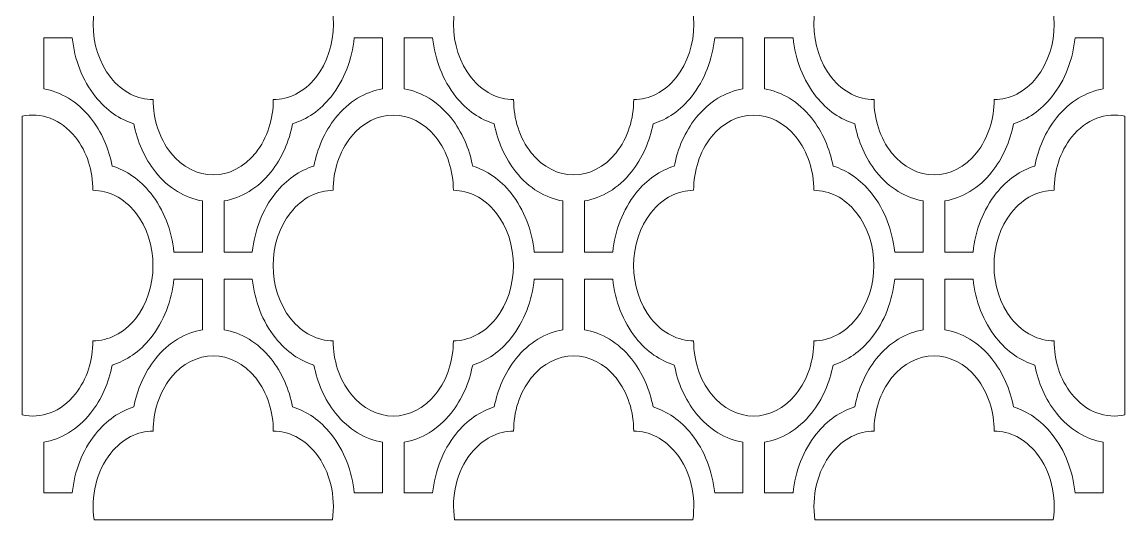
# Model space of a CAD drawing. Header units: centimetres. Extents: x -88 to 88, y -108 to 108.
# Drawn here: x 6.4 to 88.4, y -108.5 to -71.5 of the extents above; entities that cross this region are included whole.
import ezdxf

# ---------------------------------------------------------------- set-up
doc = ezdxf.new("R2010")
doc.units = ezdxf.units.CM
doc.header["$MEASUREMENT"] = 0
doc.layers.add('layer 1', color=7, linetype='Continuous')

msp = doc.modelspace()

# ---------------------------------------------------------------- linework, layer by layer
at = {"layer": 'layer 1', "color": 242, "lineweight": 9}
for points, knots in [([(16.16246, -66.06932), (16.16295, -64.63866), (16.59891, -63.20819), (17.47036, -62.11689), (17.47036, -62.11689), (19.21424, -59.93305), (22.04269, -59.93306), (23.78657, -62.11689), (23.78657, -62.11689), (24.658, -63.20819), (25.09398, -64.63864), (25.09448, -66.06932), (25.09448, -66.06932), (26.23691, -66.06992), (27.37919, -66.61589), (28.25063, -67.70718), (28.25063, -67.70718), (29.9945, -69.89103), (29.9945, -73.43306), (28.25063, -75.6169), (28.25063, -75.6169), (27.37925, -76.70812), (26.23706, -77.25407), (25.0947, -77.25476), (25.0947, -77.25476), (25.09422, -78.68549), (24.65821, -80.11604), (23.78673, -81.20739), (23.78673, -81.20739), (22.04276, -83.39134), (19.21417, -83.39132), (17.4702, -81.20738), (17.4702, -81.20738), (16.59873, -80.11604), (16.16272, -78.68552), (16.16224, -77.25478), (16.16224, -77.25478), (15.01988, -77.2541), (13.87768, -76.70812), (13.0063, -75.6169), (13.0063, -75.6169), (11.26242, -73.43306), (11.26242, -69.89103), (13.0063, -67.70718), (13.0063, -67.70718), (13.87774, -66.61589), (15.02001, -66.06992), (16.16246, -66.06932)], [0, 0, 0, 0, 0.07692308, 0.07692308, 0.07692308, 0.07692308, 0.15384615, 0.15384615, 0.15384615, 0.15384615, 0.23076923, 0.23076923, 0.23076923, 0.23076923, 0.30769231, 0.30769231, 0.30769231, 0.30769231, 0.38461538, 0.38461538, 0.38461538, 0.38461538, 0.46153846, 0.46153846, 0.46153846, 0.46153846, 0.53846154, 0.53846154, 0.53846154, 0.53846154, 0.61538462, 0.61538462, 0.61538462, 0.61538462, 0.69230769, 0.69230769, 0.69230769, 0.69230769, 0.76923077, 0.76923077, 0.76923077, 0.76923077, 0.84615385, 0.84615385, 0.84615385, 0.84615385, 1, 1, 1, 1]), ([(51.89187, -77.25504), (51.89138, -78.68569), (51.45541, -80.11616), (50.58397, -81.20746), (50.58397, -81.20746), (48.84009, -83.39131), (46.01164, -83.3913), (44.26776, -81.20746), (44.26776, -81.20746), (43.39633, -80.11616), (42.96034, -78.68572), (42.95985, -77.25504), (42.95985, -77.25504), (41.81742, -77.25443), (40.67513, -76.70846), (39.8037, -75.61718), (39.8037, -75.61718), (38.05982, -73.43333), (38.05982, -69.8913), (39.8037, -67.70746), (39.8037, -67.70746), (40.67508, -66.61624), (41.81727, -66.07028), (42.95963, -66.0696), (42.95963, -66.0696), (42.96011, -64.63886), (43.39612, -63.20832), (44.2676, -62.11696), (44.2676, -62.11696), (46.01157, -59.93301), (48.84016, -59.93304), (50.58412, -62.11697), (50.58412, -62.11697), (51.4556, -63.20832), (51.8916, -64.63884), (51.89209, -66.06958), (51.89209, -66.06958), (53.03445, -66.07026), (54.17665, -66.61624), (55.04803, -67.70746), (55.04803, -67.70746), (56.79191, -69.8913), (56.79191, -73.43333), (55.04803, -75.61718), (55.04803, -75.61718), (54.17659, -76.70846), (53.03432, -77.25443), (51.89187, -77.25504)], [0, 0, 0, 0, 0.07692308, 0.07692308, 0.07692308, 0.07692308, 0.15384615, 0.15384615, 0.15384615, 0.15384615, 0.23076923, 0.23076923, 0.23076923, 0.23076923, 0.30769231, 0.30769231, 0.30769231, 0.30769231, 0.38461538, 0.38461538, 0.38461538, 0.38461538, 0.46153846, 0.46153846, 0.46153846, 0.46153846, 0.53846154, 0.53846154, 0.53846154, 0.53846154, 0.61538462, 0.61538462, 0.61538462, 0.61538462, 0.69230769, 0.69230769, 0.69230769, 0.69230769, 0.76923077, 0.76923077, 0.76923077, 0.76923077, 0.84615385, 0.84615385, 0.84615385, 0.84615385, 1, 1, 1, 1]), ([(69.75725, -66.06932), (69.75774, -64.63866), (70.19371, -63.20819), (71.06515, -62.11689), (71.06515, -62.11689), (72.80904, -59.93305), (75.63748, -59.93306), (77.38136, -62.11689), (77.38136, -62.11689), (78.25279, -63.20819), (78.68878, -64.63864), (78.68927, -66.06932), (78.68927, -66.06932), (79.83171, -66.06992), (80.97399, -66.61589), (81.84542, -67.70718), (81.84542, -67.70718), (83.5893, -69.89103), (83.5893, -73.43306), (81.84542, -75.6169), (81.84542, -75.6169), (80.97404, -76.70812), (79.83186, -77.25407), (78.68949, -77.25476), (78.68949, -77.25476), (78.68901, -78.68549), (78.25301, -80.11604), (77.38152, -81.20739), (77.38152, -81.20739), (75.63756, -83.39134), (72.80897, -83.39132), (71.065, -81.20738), (71.065, -81.20738), (70.19352, -80.11604), (69.75752, -78.68552), (69.75704, -77.25478), (69.75704, -77.25478), (68.61467, -77.2541), (67.47248, -76.70812), (66.6011, -75.6169), (66.6011, -75.6169), (64.85721, -73.43306), (64.85721, -69.89103), (66.6011, -67.70718), (66.6011, -67.70718), (67.47253, -66.61589), (68.61481, -66.06992), (69.75725, -66.06932)], [0, 0, 0, 0, 0.07692308, 0.07692308, 0.07692308, 0.07692308, 0.15384615, 0.15384615, 0.15384615, 0.15384615, 0.23076923, 0.23076923, 0.23076923, 0.23076923, 0.30769231, 0.30769231, 0.30769231, 0.30769231, 0.38461538, 0.38461538, 0.38461538, 0.38461538, 0.46153846, 0.46153846, 0.46153846, 0.46153846, 0.53846154, 0.53846154, 0.53846154, 0.53846154, 0.61538462, 0.61538462, 0.61538462, 0.61538462, 0.69230769, 0.69230769, 0.69230769, 0.69230769, 0.76923077, 0.76923077, 0.76923077, 0.76923077, 0.84615385, 0.84615385, 0.84615385, 0.84615385, 1, 1, 1, 1]), ([(8.02118, -72.6689), (8.02118, -72.6689), (10.14344, -72.66886), (10.14344, -72.66886), (10.14344, -72.66886), (10.31294, -74.26795), (10.88819, -75.81244), (11.86917, -77.04091), (11.86917, -77.04091), (12.68656, -78.06451), (13.67915, -78.73537), (14.7262, -79.05346), (14.7262, -79.05346), (14.98019, -80.36462), (15.51586, -81.60762), (16.33324, -82.63121), (16.33324, -82.63121), (17.31423, -83.85969), (18.54759, -84.58008), (19.82455, -84.79234), (19.82455, -84.79234), (19.82455, -84.79234), (19.82455, -88.58664), (19.82455, -88.58664), (19.82455, -88.58664), (19.82455, -88.58664), (19.82454, -88.58664), (19.82454, -88.58664), (19.82454, -88.58664), (19.82454, -88.58664), (19.82453, -88.58664), (19.82453, -88.58664), (19.82453, -88.58664), (19.82453, -88.58664), (17.70232, -88.58669), (17.70232, -88.58669), (17.70232, -88.58669), (17.53286, -86.98751), (16.95759, -85.44292), (15.97655, -84.21438), (15.97655, -84.21438), (15.15918, -83.19079), (14.16659, -82.51997), (13.11957, -82.20189), (13.11957, -82.20189), (12.86557, -80.8907), (12.32987, -79.64768), (11.51249, -78.62408), (11.51249, -78.62408), (10.5315, -77.3956), (9.29812, -76.67523), (8.02118, -76.46297), (8.02118, -76.46297), (8.02118, -75.19829), (8.02118, -73.93358), (8.02118, -72.6689)], [0, 0, 0, 0, 0.06666667, 0.06666667, 0.06666667, 0.06666667, 0.13333333, 0.13333333, 0.13333333, 0.13333333, 0.2, 0.2, 0.2, 0.2, 0.26666667, 0.26666667, 0.26666667, 0.26666667, 0.33333333, 0.33333333, 0.33333333, 0.33333333, 0.4, 0.4, 0.4, 0.4, 0.46666667, 0.46666667, 0.46666667, 0.46666667, 0.53333333, 0.53333333, 0.53333333, 0.53333333, 0.6, 0.6, 0.6, 0.6, 0.66666667, 0.66666667, 0.66666667, 0.66666667, 0.73333333, 0.73333333, 0.73333333, 0.73333333, 0.8, 0.8, 0.8, 0.8, 0.86666667, 0.86666667, 0.86666667, 0.86666667, 1, 1, 1, 1]), ([(33.21074, -72.66892), (33.21074, -72.66892), (31.11353, -72.66892), (31.11353, -72.66892), (31.11353, -72.66892), (30.94402, -74.268), (30.36872, -75.81246), (29.38776, -77.04091), (29.38776, -77.04091), (28.57039, -78.06449), (27.5778, -78.73537), (26.53077, -79.05345), (26.53077, -79.05345), (26.27677, -80.36462), (25.74106, -81.60763), (24.9237, -82.63121), (24.9237, -82.63121), (23.94269, -83.85971), (22.70932, -84.5801), (21.43234, -84.79235), (21.43234, -84.79235), (21.43234, -84.79235), (21.43761, -88.58662), (21.43761, -88.58662), (21.43761, -88.58662), (21.43761, -88.58662), (21.43761, -88.58664), (21.43761, -88.58664), (21.43761, -88.58664), (21.43761, -88.58664), (23.5296, -88.58664), (23.5296, -88.58664), (23.5296, -88.58664), (23.69911, -86.98756), (24.2744, -85.4431), (25.25537, -84.21465), (25.25537, -84.21465), (26.07273, -83.19107), (27.06533, -82.52019), (28.11235, -82.20211), (28.11235, -82.20211), (28.36636, -80.89094), (28.90206, -79.64793), (29.71943, -78.62435), (29.71943, -78.62435), (30.70044, -77.39584), (31.93381, -76.67545), (33.21078, -76.46321), (33.21078, -76.46321), (33.21077, -75.25091), (33.21075, -74.03859), (33.21074, -72.8263), (33.21074, -72.8263), (33.21074, -72.8263), (33.21074, -72.82551), (33.21074, -72.82551), (33.21074, -72.82551), (33.21074, -72.82551), (33.21074, -72.66892), (33.21074, -72.66892)], [0, 0, 0, 0, 0.0625, 0.0625, 0.0625, 0.0625, 0.125, 0.125, 0.125, 0.125, 0.1875, 0.1875, 0.1875, 0.1875, 0.25, 0.25, 0.25, 0.25, 0.3125, 0.3125, 0.3125, 0.3125, 0.375, 0.375, 0.375, 0.375, 0.4375, 0.4375, 0.4375, 0.4375, 0.5, 0.5, 0.5, 0.5, 0.5625, 0.5625, 0.5625, 0.5625, 0.625, 0.625, 0.625, 0.625, 0.6875, 0.6875, 0.6875, 0.6875, 0.75, 0.75, 0.75, 0.75, 0.8125, 0.8125, 0.8125, 0.8125, 0.875, 0.875, 0.875, 0.875, 1, 1, 1, 1]), ([(34.81858, -72.6689), (34.81858, -72.6689), (36.9408, -72.66886), (36.9408, -72.66886), (36.9408, -72.66886), (37.11027, -74.26805), (37.68554, -75.81264), (38.66657, -77.04118), (38.66657, -77.04118), (39.48395, -78.06477), (40.47654, -78.73558), (41.52356, -79.05367), (41.52356, -79.05367), (41.77755, -80.36486), (42.31325, -81.60788), (43.13063, -82.63148), (43.13063, -82.63148), (44.11162, -83.85996), (45.345, -84.58033), (46.62194, -84.79258), (46.62194, -84.79258), (46.62194, -84.79258), (46.62195, -88.58664), (46.62195, -88.58664), (46.62195, -88.58664), (46.62195, -88.58664), (44.49969, -88.58669), (44.49969, -88.58669), (44.49969, -88.58669), (44.33018, -86.98761), (43.75493, -85.44312), (42.77395, -84.21465), (42.77395, -84.21465), (41.95657, -83.19105), (40.96397, -82.52019), (39.91693, -82.2021), (39.91693, -82.2021), (39.66293, -80.89094), (39.12726, -79.64794), (38.30989, -78.62435), (38.30989, -78.62435), (37.3289, -77.39587), (36.09554, -76.67548), (34.81857, -76.46322), (34.81857, -76.46322), (34.81857, -76.46322), (34.81858, -72.6689), (34.81858, -72.6689)], [0, 0, 0, 0, 0.07692308, 0.07692308, 0.07692308, 0.07692308, 0.15384615, 0.15384615, 0.15384615, 0.15384615, 0.23076923, 0.23076923, 0.23076923, 0.23076923, 0.30769231, 0.30769231, 0.30769231, 0.30769231, 0.38461538, 0.38461538, 0.38461538, 0.38461538, 0.46153846, 0.46153846, 0.46153846, 0.46153846, 0.53846154, 0.53846154, 0.53846154, 0.53846154, 0.61538462, 0.61538462, 0.61538462, 0.61538462, 0.69230769, 0.69230769, 0.69230769, 0.69230769, 0.76923077, 0.76923077, 0.76923077, 0.76923077, 0.84615385, 0.84615385, 0.84615385, 0.84615385, 1, 1, 1, 1]), ([(60.00813, -72.66891), (60.00813, -72.66891), (57.91091, -72.66891), (57.91091, -72.66891), (57.91091, -72.66891), (57.74143, -74.26809), (57.16617, -75.81268), (56.18516, -77.04119), (56.18516, -77.04119), (55.36777, -78.06478), (54.37518, -78.73561), (53.32815, -79.05368), (53.32815, -79.05368), (53.07416, -80.36486), (52.53846, -81.6079), (51.72109, -82.63148), (51.72109, -82.63148), (50.7401, -83.85997), (49.50675, -84.58037), (48.22979, -84.79262), (48.22979, -84.79262), (48.22979, -84.79262), (48.22978, -88.58664), (48.22978, -88.58664), (48.22978, -88.58664), (48.22978, -88.58664), (50.32701, -88.58665), (50.32701, -88.58665), (50.32701, -88.58665), (50.49649, -86.98747), (51.07175, -85.44288), (52.05276, -84.21437), (52.05276, -84.21437), (52.87015, -83.19078), (53.86274, -82.51995), (54.90977, -82.20188), (54.90977, -82.20188), (55.16376, -80.8907), (55.69946, -79.64766), (56.51683, -78.62408), (56.51683, -78.62408), (57.49782, -77.39559), (58.73117, -76.67518), (60.00813, -76.46294), (60.00813, -76.46294), (60.00813, -76.46294), (60.00813, -73.70178), (60.00813, -73.70178), (60.00813, -73.70178), (60.00813, -73.70178), (60.00813, -72.66891), (60.00813, -72.66891)], [0, 0, 0, 0, 0.07142857, 0.07142857, 0.07142857, 0.07142857, 0.14285714, 0.14285714, 0.14285714, 0.14285714, 0.21428571, 0.21428571, 0.21428571, 0.21428571, 0.28571429, 0.28571429, 0.28571429, 0.28571429, 0.35714286, 0.35714286, 0.35714286, 0.35714286, 0.42857143, 0.42857143, 0.42857143, 0.42857143, 0.5, 0.5, 0.5, 0.5, 0.57142857, 0.57142857, 0.57142857, 0.57142857, 0.64285714, 0.64285714, 0.64285714, 0.64285714, 0.71428571, 0.71428571, 0.71428571, 0.71428571, 0.78571429, 0.78571429, 0.78571429, 0.78571429, 0.85714286, 0.85714286, 0.85714286, 0.85714286, 1, 1, 1, 1]), ([(61.61598, -72.66891), (61.61598, -72.66891), (63.73823, -72.66886), (63.73823, -72.66886), (63.73823, -72.66886), (63.90774, -74.26795), (64.48299, -75.81244), (65.46397, -77.04091), (65.46397, -77.04091), (66.28135, -78.06451), (67.27395, -78.73537), (68.32099, -79.05346), (68.32099, -79.05346), (68.57499, -80.36462), (69.11066, -81.60762), (69.92803, -82.63121), (69.92803, -82.63121), (70.90902, -83.85969), (72.14238, -84.58008), (73.41935, -84.79234), (73.41935, -84.79234), (73.41935, -84.79234), (73.41935, -88.57471), (73.41935, -88.57471), (73.41935, -88.57471), (73.41935, -88.57471), (73.41935, -88.58664), (73.41935, -88.58664), (73.41935, -88.58664), (73.41935, -88.58664), (73.41935, -88.58664), (73.41935, -88.58664), (73.41935, -88.58664), (73.41935, -88.58664), (73.41933, -88.58664), (73.41933, -88.58664), (73.41933, -88.58664), (73.41933, -88.58664), (71.29712, -88.58669), (71.29712, -88.58669), (71.29712, -88.58669), (71.12765, -86.98751), (70.55238, -85.44292), (69.57135, -84.21438), (69.57135, -84.21438), (68.75397, -83.19079), (67.76138, -82.51997), (66.71436, -82.20189), (66.71436, -82.20189), (66.46037, -80.8907), (65.92467, -79.64768), (65.10729, -78.62408), (65.10729, -78.62408), (64.1263, -77.3956), (62.89292, -76.67523), (61.61598, -76.46297), (61.61598, -76.46297), (61.61598, -76.46297), (61.61598, -73.65855), (61.61598, -73.65855), (61.61598, -73.65855), (61.61598, -73.65855), (61.61598, -73.64951), (61.61598, -73.64951), (61.61598, -73.64951), (61.61598, -73.64951), (61.61598, -72.66891), (61.61598, -72.66891)], [0, 0, 0, 0, 0.05555556, 0.05555556, 0.05555556, 0.05555556, 0.11111111, 0.11111111, 0.11111111, 0.11111111, 0.16666667, 0.16666667, 0.16666667, 0.16666667, 0.22222222, 0.22222222, 0.22222222, 0.22222222, 0.27777778, 0.27777778, 0.27777778, 0.27777778, 0.33333333, 0.33333333, 0.33333333, 0.33333333, 0.38888889, 0.38888889, 0.38888889, 0.38888889, 0.44444444, 0.44444444, 0.44444444, 0.44444444, 0.5, 0.5, 0.5, 0.5, 0.55555556, 0.55555556, 0.55555556, 0.55555556, 0.61111111, 0.61111111, 0.61111111, 0.61111111, 0.66666667, 0.66666667, 0.66666667, 0.66666667, 0.72222222, 0.72222222, 0.72222222, 0.72222222, 0.77777778, 0.77777778, 0.77777778, 0.77777778, 0.83333333, 0.83333333, 0.83333333, 0.83333333, 0.88888889, 0.88888889, 0.88888889, 0.88888889, 1, 1, 1, 1]), ([(75.02718, -88.58663), (75.02718, -87.32186), (75.02714, -86.0571), (75.02714, -84.79235), (75.02714, -84.79235), (76.30411, -84.5801), (77.53748, -83.85971), (78.51849, -82.63121), (78.51849, -82.63121), (79.33586, -81.60763), (79.87156, -80.36462), (80.12557, -79.05345), (80.12557, -79.05345), (81.17259, -78.73537), (82.16519, -78.06449), (82.98255, -77.04091), (82.98255, -77.04091), (83.96352, -75.81246), (84.53881, -74.268), (84.70832, -72.66892), (84.70832, -72.66892), (84.70832, -72.66892), (86.80553, -72.66892), (86.80553, -72.66892), (86.80553, -72.66892), (86.80553, -72.66892), (86.80553, -72.66893), (86.80553, -72.66893), (86.80553, -72.66893), (86.80553, -72.66893), (86.80558, -76.46321), (86.80558, -76.46321), (86.80558, -76.46321), (85.5286, -76.67545), (84.29523, -77.39584), (83.31422, -78.62435), (83.31422, -78.62435), (82.49686, -79.64793), (81.96115, -80.89094), (81.70715, -82.20211), (81.70715, -82.20211), (80.66012, -82.52019), (79.66753, -83.19107), (78.85016, -84.21465), (78.85016, -84.21465), (77.8692, -85.4431), (77.2939, -86.98756), (77.12439, -88.58664), (77.12439, -88.58664), (77.12439, -88.58664), (75.02718, -88.58663), (75.02718, -88.58663)], [0, 0, 0, 0, 0.07142857, 0.07142857, 0.07142857, 0.07142857, 0.14285714, 0.14285714, 0.14285714, 0.14285714, 0.21428571, 0.21428571, 0.21428571, 0.21428571, 0.28571429, 0.28571429, 0.28571429, 0.28571429, 0.35714286, 0.35714286, 0.35714286, 0.35714286, 0.42857143, 0.42857143, 0.42857143, 0.42857143, 0.5, 0.5, 0.5, 0.5, 0.57142857, 0.57142857, 0.57142857, 0.57142857, 0.64285714, 0.64285714, 0.64285714, 0.64285714, 0.71428571, 0.71428571, 0.71428571, 0.71428571, 0.78571429, 0.78571429, 0.78571429, 0.78571429, 0.85714286, 0.85714286, 0.85714286, 0.85714286, 1, 1, 1, 1]), ([(38.48067, -95.18624), (38.48018, -96.6169), (38.04421, -98.04737), (37.17277, -99.13866), (37.17277, -99.13866), (35.42888, -101.32251), (32.60044, -101.3225), (30.85656, -99.13866), (30.85656, -99.13866), (29.98513, -98.04737), (29.54914, -96.61692), (29.54865, -95.18624), (29.54865, -95.18624), (28.40621, -95.18563), (27.26393, -94.63967), (26.3925, -93.54838), (26.3925, -93.54838), (24.64862, -91.36453), (24.64862, -87.8225), (26.3925, -85.63866), (26.3925, -85.63866), (27.26388, -84.54744), (28.40606, -84.00148), (29.54843, -84.0008), (29.54843, -84.0008), (29.54891, -82.57006), (29.98491, -81.13952), (30.8564, -80.04816), (30.8564, -80.04816), (32.60036, -77.86421), (35.42895, -77.86424), (37.17292, -80.04817), (37.17292, -80.04817), (38.0444, -81.13952), (38.4804, -82.57004), (38.48088, -84.00078), (38.48088, -84.00078), (39.62325, -84.00146), (40.76544, -84.54744), (41.63682, -85.63866), (41.63682, -85.63866), (43.38071, -87.8225), (43.38071, -91.36453), (41.63682, -93.54838), (41.63682, -93.54838), (40.76539, -94.63967), (39.62311, -95.18563), (38.48067, -95.18624)], [0, 0, 0, 0, 0.07692308, 0.07692308, 0.07692308, 0.07692308, 0.15384615, 0.15384615, 0.15384615, 0.15384615, 0.23076923, 0.23076923, 0.23076923, 0.23076923, 0.30769231, 0.30769231, 0.30769231, 0.30769231, 0.38461538, 0.38461538, 0.38461538, 0.38461538, 0.46153846, 0.46153846, 0.46153846, 0.46153846, 0.53846154, 0.53846154, 0.53846154, 0.53846154, 0.61538462, 0.61538462, 0.61538462, 0.61538462, 0.69230769, 0.69230769, 0.69230769, 0.69230769, 0.76923077, 0.76923077, 0.76923077, 0.76923077, 0.84615385, 0.84615385, 0.84615385, 0.84615385, 1, 1, 1, 1]), ([(56.34605, -84.00052), (56.34654, -82.56986), (56.78251, -81.13939), (57.65395, -80.0481), (57.65395, -80.0481), (59.39783, -77.86425), (62.22628, -77.86426), (63.97016, -80.0481), (63.97016, -80.0481), (64.84159, -81.13939), (65.27758, -82.56984), (65.27807, -84.00052), (65.27807, -84.00052), (66.4205, -84.00113), (67.56279, -84.54709), (68.43422, -85.63838), (68.43422, -85.63838), (70.1781, -87.82223), (70.1781, -91.36426), (68.43422, -93.5481), (68.43422, -93.5481), (67.56284, -94.63932), (66.42065, -95.18528), (65.27829, -95.18596), (65.27829, -95.18596), (65.27781, -96.6167), (64.8418, -98.04724), (63.97032, -99.1386), (63.97032, -99.1386), (62.22635, -101.32255), (59.39776, -101.32252), (57.6538, -99.13859), (57.6538, -99.13859), (56.78232, -98.04724), (56.34632, -96.61672), (56.34583, -95.18598), (56.34583, -95.18598), (55.20347, -95.1853), (54.06127, -94.63932), (53.18989, -93.5481), (53.18989, -93.5481), (51.44601, -91.36426), (51.44601, -87.82223), (53.18989, -85.63838), (53.18989, -85.63838), (54.06133, -84.54709), (55.2036, -84.00113), (56.34605, -84.00052)], [0, 0, 0, 0, 0.07692308, 0.07692308, 0.07692308, 0.07692308, 0.15384615, 0.15384615, 0.15384615, 0.15384615, 0.23076923, 0.23076923, 0.23076923, 0.23076923, 0.30769231, 0.30769231, 0.30769231, 0.30769231, 0.38461538, 0.38461538, 0.38461538, 0.38461538, 0.46153846, 0.46153846, 0.46153846, 0.46153846, 0.53846154, 0.53846154, 0.53846154, 0.53846154, 0.61538462, 0.61538462, 0.61538462, 0.61538462, 0.69230769, 0.69230769, 0.69230769, 0.69230769, 0.76923077, 0.76923077, 0.76923077, 0.76923077, 0.84615385, 0.84615385, 0.84615385, 0.84615385, 1, 1, 1, 1]), ([(6.41334, -100.68574), (6.41334, -100.68574), (6.41334, -78.50101), (6.41334, -78.50101), (6.41334, -78.50101), (7.80699, -78.18337), (9.29811, -78.69907), (10.37536, -80.0481), (10.37536, -80.0481), (11.24679, -81.13939), (11.68278, -82.56984), (11.68327, -84.00052), (11.68327, -84.00052), (12.82571, -84.00113), (13.96799, -84.54709), (14.83942, -85.63838), (14.83942, -85.63838), (16.5833, -87.82223), (16.5833, -91.36426), (14.83942, -93.5481), (14.83942, -93.5481), (13.96804, -94.63932), (12.82586, -95.18528), (11.68349, -95.18596), (11.68349, -95.18596), (11.68301, -96.6167), (11.24701, -98.04724), (10.37552, -99.1386), (10.37552, -99.1386), (9.29823, -100.48768), (7.80706, -101.00337), (6.41334, -100.68574)], [0, 0, 0, 0, 0.11111111, 0.11111111, 0.11111111, 0.11111111, 0.22222222, 0.22222222, 0.22222222, 0.22222222, 0.33333333, 0.33333333, 0.33333333, 0.33333333, 0.44444444, 0.44444444, 0.44444444, 0.44444444, 0.55555556, 0.55555556, 0.55555556, 0.55555556, 0.66666667, 0.66666667, 0.66666667, 0.66666667, 0.77777778, 0.77777778, 0.77777778, 0.77777778, 1, 1, 1, 1]), ([(88.41334, -78.501), (88.41334, -78.501), (88.41334, -100.68575), (88.41334, -100.68575), (88.41334, -100.68575), (87.01969, -101.00336), (85.52858, -100.48766), (84.45135, -99.13866), (84.45135, -99.13866), (83.57992, -98.04737), (83.14394, -96.61692), (83.14344, -95.18624), (83.14344, -95.18624), (82.00101, -95.18563), (80.85873, -94.63967), (79.98729, -93.54838), (79.98729, -93.54838), (78.24342, -91.36453), (78.24342, -87.8225), (79.98729, -85.63866), (79.98729, -85.63866), (80.85867, -84.54744), (82.00086, -84.00148), (83.14322, -84.0008), (83.14322, -84.0008), (83.1437, -82.57006), (83.57971, -81.13952), (84.45119, -80.04816), (84.45119, -80.04816), (85.52847, -78.69911), (87.01963, -78.18337), (88.41334, -78.501)], [0, 0, 0, 0, 0.11111111, 0.11111111, 0.11111111, 0.11111111, 0.22222222, 0.22222222, 0.22222222, 0.22222222, 0.33333333, 0.33333333, 0.33333333, 0.33333333, 0.44444444, 0.44444444, 0.44444444, 0.44444444, 0.55555556, 0.55555556, 0.55555556, 0.55555556, 0.66666667, 0.66666667, 0.66666667, 0.66666667, 0.77777778, 0.77777778, 0.77777778, 0.77777778, 1, 1, 1, 1]), ([(8.02588, -106.48652), (8.02588, -106.48652), (10.1434, -106.48652), (10.1434, -106.48652), (10.1434, -106.48652), (10.31291, -104.88744), (10.88821, -103.34298), (11.86917, -102.11453), (11.86917, -102.11453), (12.68654, -101.09095), (13.67913, -100.42007), (14.72616, -100.10199), (14.72616, -100.10199), (14.98016, -98.79082), (15.51587, -97.54781), (16.33324, -96.52423), (16.33324, -96.52423), (17.31424, -95.29573), (18.54761, -94.57533), (19.82459, -94.36309), (19.82459, -94.36309), (19.82459, -94.36309), (19.82454, -90.60012), (19.82454, -90.60012), (19.82454, -90.60012), (19.82454, -90.60012), (17.70232, -90.60012), (17.70232, -90.60012), (17.70232, -90.60012), (17.53281, -92.1992), (16.95752, -93.74366), (15.97655, -94.97211), (15.97655, -94.97211), (15.15919, -95.99569), (14.16659, -96.66657), (13.11957, -96.98465), (13.11957, -96.98465), (12.86556, -98.29582), (12.32986, -99.53883), (11.51249, -100.56241), (11.51249, -100.56241), (10.53148, -101.79092), (9.29811, -102.51131), (8.02114, -102.72355), (8.02114, -102.72355), (8.02115, -103.97794), (8.01992, -105.23217), (8.02588, -106.48652)], [0, 0, 0, 0, 0.07692308, 0.07692308, 0.07692308, 0.07692308, 0.15384615, 0.15384615, 0.15384615, 0.15384615, 0.23076923, 0.23076923, 0.23076923, 0.23076923, 0.30769231, 0.30769231, 0.30769231, 0.30769231, 0.38461538, 0.38461538, 0.38461538, 0.38461538, 0.46153846, 0.46153846, 0.46153846, 0.46153846, 0.53846154, 0.53846154, 0.53846154, 0.53846154, 0.61538462, 0.61538462, 0.61538462, 0.61538462, 0.69230769, 0.69230769, 0.69230769, 0.69230769, 0.76923077, 0.76923077, 0.76923077, 0.76923077, 0.84615385, 0.84615385, 0.84615385, 0.84615385, 1, 1, 1, 1]), ([(33.21074, -106.48653), (33.21074, -106.48653), (31.11349, -106.48657), (31.11349, -106.48657), (31.11349, -106.48657), (30.94399, -104.88749), (30.36874, -103.343), (29.38776, -102.11453), (29.38776, -102.11453), (28.57037, -101.09093), (27.57778, -100.42007), (26.53074, -100.10198), (26.53074, -100.10198), (26.27674, -98.79082), (25.74107, -97.54782), (24.9237, -96.52423), (24.9237, -96.52423), (23.94271, -95.29575), (22.70935, -94.57536), (21.43238, -94.3631), (21.43238, -94.3631), (21.43238, -94.3631), (21.43239, -90.60011), (21.43239, -90.60011), (21.43239, -90.60011), (21.43239, -90.60011), (21.4324, -90.60011), (21.4324, -90.60011), (21.4324, -90.60011), (21.4324, -90.60011), (23.5296, -90.60007), (23.5296, -90.60007), (23.5296, -90.60007), (23.69906, -92.19925), (24.27433, -93.74384), (25.25537, -94.97238), (25.25537, -94.97238), (26.07274, -95.99597), (27.06533, -96.66679), (28.11235, -96.98487), (28.11235, -96.98487), (28.36635, -98.29606), (28.90205, -99.53908), (29.71943, -100.56268), (29.71943, -100.56268), (30.70042, -101.79116), (31.9338, -102.51153), (33.21074, -102.72379), (33.21074, -102.72379), (33.21074, -102.72379), (33.21074, -105.44618), (33.21074, -105.44618), (33.21074, -105.44618), (33.21074, -105.44618), (33.21074, -105.45366), (33.21074, -105.45366), (33.21074, -105.45366), (33.21074, -105.45366), (33.21074, -106.48653), (33.21074, -106.48653)], [0, 0, 0, 0, 0.0625, 0.0625, 0.0625, 0.0625, 0.125, 0.125, 0.125, 0.125, 0.1875, 0.1875, 0.1875, 0.1875, 0.25, 0.25, 0.25, 0.25, 0.3125, 0.3125, 0.3125, 0.3125, 0.375, 0.375, 0.375, 0.375, 0.4375, 0.4375, 0.4375, 0.4375, 0.5, 0.5, 0.5, 0.5, 0.5625, 0.5625, 0.5625, 0.5625, 0.625, 0.625, 0.625, 0.625, 0.6875, 0.6875, 0.6875, 0.6875, 0.75, 0.75, 0.75, 0.75, 0.8125, 0.8125, 0.8125, 0.8125, 0.875, 0.875, 0.875, 0.875, 1, 1, 1, 1]), ([(34.81858, -106.48652), (34.81858, -106.48652), (36.94082, -106.48653), (36.94082, -106.48653), (36.94082, -106.48653), (37.11029, -104.88735), (37.68555, -103.34276), (38.66657, -102.11425), (38.66657, -102.11425), (39.48395, -101.09066), (40.47655, -100.41983), (41.52358, -100.10176), (41.52358, -100.10176), (41.77757, -98.79058), (42.31327, -97.54754), (43.13063, -96.52396), (43.13063, -96.52396), (44.11162, -95.29547), (45.34497, -94.57507), (46.62194, -94.36282), (46.62194, -94.36282), (46.62194, -94.36282), (46.62194, -90.60011), (46.62194, -90.60011), (46.62194, -90.60011), (46.62194, -90.60011), (44.4997, -90.60011), (44.4997, -90.60011), (44.4997, -90.60011), (44.33023, -92.19929), (43.75497, -93.74388), (42.77395, -94.97239), (42.77395, -94.97239), (41.95657, -95.99598), (40.96397, -96.66681), (39.91695, -96.98488), (39.91695, -96.98488), (39.66295, -98.29606), (39.12725, -99.5391), (38.30989, -100.56268), (38.30989, -100.56268), (37.3289, -101.79117), (36.09555, -102.51158), (34.81858, -102.72382), (34.81858, -102.72382), (34.81858, -102.72382), (34.81858, -106.48652), (34.81858, -106.48652)], [0, 0, 0, 0, 0.07692308, 0.07692308, 0.07692308, 0.07692308, 0.15384615, 0.15384615, 0.15384615, 0.15384615, 0.23076923, 0.23076923, 0.23076923, 0.23076923, 0.30769231, 0.30769231, 0.30769231, 0.30769231, 0.38461538, 0.38461538, 0.38461538, 0.38461538, 0.46153846, 0.46153846, 0.46153846, 0.46153846, 0.53846154, 0.53846154, 0.53846154, 0.53846154, 0.61538462, 0.61538462, 0.61538462, 0.61538462, 0.69230769, 0.69230769, 0.69230769, 0.69230769, 0.76923077, 0.76923077, 0.76923077, 0.76923077, 0.84615385, 0.84615385, 0.84615385, 0.84615385, 1, 1, 1, 1]), ([(60.00813, -106.48653), (60.00813, -106.48653), (57.91093, -106.48657), (57.91093, -106.48657), (57.91093, -106.48657), (57.74146, -104.88739), (57.16619, -103.3428), (56.18516, -102.11426), (56.18516, -102.11426), (55.36778, -101.09067), (54.37519, -100.41986), (53.32817, -100.10177), (53.32817, -100.10177), (53.07417, -98.79058), (52.53848, -97.54756), (51.72109, -96.52396), (51.72109, -96.52396), (50.7401, -95.29548), (49.50673, -94.57511), (48.22979, -94.36286), (48.22979, -94.36286), (48.22979, -94.36286), (48.22978, -90.6001), (48.22978, -90.6001), (48.22978, -90.6001), (48.22978, -90.6001), (50.32703, -90.60007), (50.32703, -90.60007), (50.32703, -90.60007), (50.49653, -92.19915), (51.07178, -93.74364), (52.05276, -94.97211), (52.05276, -94.97211), (52.87015, -95.99571), (53.86274, -96.66657), (54.90979, -96.98466), (54.90979, -96.98466), (55.16378, -98.29582), (55.69945, -99.53882), (56.51683, -100.56241), (56.51683, -100.56241), (57.49782, -101.79089), (58.73118, -102.51128), (60.00814, -102.72354), (60.00814, -102.72354), (60.00814, -102.72354), (60.00813, -105.45366), (60.00813, -105.45366), (60.00813, -105.45366), (60.00813, -105.45366), (60.00813, -105.45367), (60.00813, -105.45367), (60.00813, -105.45367), (60.00813, -105.45367), (60.00813, -106.48653), (60.00813, -106.48653)], [0, 0, 0, 0, 0.06666667, 0.06666667, 0.06666667, 0.06666667, 0.13333333, 0.13333333, 0.13333333, 0.13333333, 0.2, 0.2, 0.2, 0.2, 0.26666667, 0.26666667, 0.26666667, 0.26666667, 0.33333333, 0.33333333, 0.33333333, 0.33333333, 0.4, 0.4, 0.4, 0.4, 0.46666667, 0.46666667, 0.46666667, 0.46666667, 0.53333333, 0.53333333, 0.53333333, 0.53333333, 0.6, 0.6, 0.6, 0.6, 0.66666667, 0.66666667, 0.66666667, 0.66666667, 0.73333333, 0.73333333, 0.73333333, 0.73333333, 0.8, 0.8, 0.8, 0.8, 0.86666667, 0.86666667, 0.86666667, 0.86666667, 1, 1, 1, 1]), ([(61.61597, -106.48652), (61.61597, -106.48652), (61.61597, -105.49615), (61.61597, -105.49615), (61.61597, -105.49615), (61.61597, -105.49615), (61.61597, -105.48898), (61.61597, -105.48898), (61.61597, -105.48898), (61.61597, -105.48898), (61.61593, -102.72355), (61.61593, -102.72355), (61.61593, -102.72355), (62.89291, -102.51131), (64.12628, -101.79092), (65.10729, -100.56241), (65.10729, -100.56241), (65.92465, -99.53883), (66.46036, -98.29582), (66.71436, -96.98465), (66.71436, -96.98465), (67.76139, -96.66657), (68.75398, -95.99569), (69.57135, -94.97211), (69.57135, -94.97211), (70.55231, -93.74366), (71.12761, -92.1992), (71.29712, -90.60012), (71.29712, -90.60012), (71.29712, -90.60012), (73.41934, -90.60012), (73.41934, -90.60012), (73.41934, -90.60012), (73.41934, -90.60012), (73.41934, -90.60012), (73.41934, -90.60012), (73.41934, -90.60012), (73.41934, -90.60012), (73.41938, -94.36309), (73.41938, -94.36309), (73.41938, -94.36309), (72.14241, -94.57533), (70.90904, -95.29573), (69.92803, -96.52423), (69.92803, -96.52423), (69.11067, -97.54781), (68.57496, -98.79082), (68.32096, -100.10199), (68.32096, -100.10199), (67.27393, -100.42007), (66.28133, -101.09095), (65.46397, -102.11453), (65.46397, -102.11453), (64.48301, -103.34298), (63.90771, -104.88744), (63.7382, -106.48652), (63.7382, -106.48652), (63.7382, -106.48652), (61.61597, -106.48652), (61.61597, -106.48652)], [0, 0, 0, 0, 0.0625, 0.0625, 0.0625, 0.0625, 0.125, 0.125, 0.125, 0.125, 0.1875, 0.1875, 0.1875, 0.1875, 0.25, 0.25, 0.25, 0.25, 0.3125, 0.3125, 0.3125, 0.3125, 0.375, 0.375, 0.375, 0.375, 0.4375, 0.4375, 0.4375, 0.4375, 0.5, 0.5, 0.5, 0.5, 0.5625, 0.5625, 0.5625, 0.5625, 0.625, 0.625, 0.625, 0.625, 0.6875, 0.6875, 0.6875, 0.6875, 0.75, 0.75, 0.75, 0.75, 0.8125, 0.8125, 0.8125, 0.8125, 0.875, 0.875, 0.875, 0.875, 1, 1, 1, 1]), ([(86.80553, -106.48654), (86.80553, -106.48654), (84.70829, -106.48657), (84.70829, -106.48657), (84.70829, -106.48657), (84.53879, -104.88749), (83.96353, -103.343), (82.98255, -102.11453), (82.98255, -102.11453), (82.16517, -101.09093), (81.17258, -100.42007), (80.12553, -100.10198), (80.12553, -100.10198), (79.87154, -98.79082), (79.33587, -97.54782), (78.51849, -96.52423), (78.51849, -96.52423), (77.5375, -95.29575), (76.30414, -94.57536), (75.02717, -94.3631), (75.02717, -94.3631), (75.02717, -94.3631), (75.02718, -90.6001), (75.02718, -90.6001), (75.02718, -90.6001), (75.02718, -90.6001), (77.12439, -90.60007), (77.12439, -90.60007), (77.12439, -90.60007), (77.29386, -92.19925), (77.86913, -93.74384), (78.85016, -94.97238), (78.85016, -94.97238), (79.66754, -95.99597), (80.66013, -96.66679), (81.70715, -96.98487), (81.70715, -96.98487), (81.96114, -98.29606), (82.49684, -99.53908), (83.31422, -100.56268), (83.31422, -100.56268), (84.29521, -101.79116), (85.52859, -102.51153), (86.80553, -102.72379), (86.80553, -102.72379), (86.80553, -102.72379), (86.80553, -105.44618), (86.80553, -105.44618), (86.80553, -105.44618), (86.80553, -105.44618), (86.80553, -105.45366), (86.80553, -105.45366), (86.80553, -105.45366), (86.80553, -105.45366), (86.80553, -106.48654), (86.80553, -106.48654)], [0, 0, 0, 0, 0.06666667, 0.06666667, 0.06666667, 0.06666667, 0.13333333, 0.13333333, 0.13333333, 0.13333333, 0.2, 0.2, 0.2, 0.2, 0.26666667, 0.26666667, 0.26666667, 0.26666667, 0.33333333, 0.33333333, 0.33333333, 0.33333333, 0.4, 0.4, 0.4, 0.4, 0.46666667, 0.46666667, 0.46666667, 0.46666667, 0.53333333, 0.53333333, 0.53333333, 0.53333333, 0.6, 0.6, 0.6, 0.6, 0.66666667, 0.66666667, 0.66666667, 0.66666667, 0.73333333, 0.73333333, 0.73333333, 0.73333333, 0.8, 0.8, 0.8, 0.8, 0.86666667, 0.86666667, 0.86666667, 0.86666667, 1, 1, 1, 1]), ([(29.48605, -108.49999), (29.48605, -108.49999), (11.77089, -108.49999), (11.77089, -108.49999), (11.77089, -108.49999), (11.51729, -106.75477), (11.92909, -104.88752), (13.0063, -103.53854), (13.0063, -103.53854), (13.87768, -102.44732), (15.01987, -101.90137), (16.16223, -101.90068), (16.16223, -101.90068), (16.16271, -100.46995), (16.59872, -99.0394), (17.4702, -97.94805), (17.4702, -97.94805), (19.21417, -95.7641), (22.04276, -95.76412), (23.78673, -97.94806), (23.78673, -97.94806), (24.6582, -99.0394), (25.09421, -100.46992), (25.09469, -101.90066), (25.09469, -101.90066), (26.23705, -101.90134), (27.37925, -102.44733), (28.25063, -103.53854), (28.25063, -103.53854), (29.32784, -104.88752), (29.73965, -106.75477), (29.48605, -108.49999)], [0, 0, 0, 0, 0.11111111, 0.11111111, 0.11111111, 0.11111111, 0.22222222, 0.22222222, 0.22222222, 0.22222222, 0.33333333, 0.33333333, 0.33333333, 0.33333333, 0.44444444, 0.44444444, 0.44444444, 0.44444444, 0.55555556, 0.55555556, 0.55555556, 0.55555556, 0.66666667, 0.66666667, 0.66666667, 0.66666667, 0.77777778, 0.77777778, 0.77777778, 0.77777778, 1, 1, 1, 1]), ([(56.2834, -108.5), (56.2834, -108.5), (38.56832, -108.49999), (38.56832, -108.49999), (38.56832, -108.49999), (38.31463, -106.7547), (38.72643, -104.88732), (39.8037, -103.53826), (39.8037, -103.53826), (40.67513, -102.44698), (41.81741, -101.90101), (42.95985, -101.9004), (42.95985, -101.9004), (42.96034, -100.46974), (43.39631, -99.03928), (44.26775, -97.94798), (44.26775, -97.94798), (46.01164, -95.76413), (48.84009, -95.76414), (50.58396, -97.94798), (50.58396, -97.94798), (51.4554, -99.03928), (51.89138, -100.46972), (51.89187, -101.9004), (51.89187, -101.9004), (53.03431, -101.90101), (54.17659, -102.44698), (55.04803, -103.53826), (55.04803, -103.53826), (56.1253, -104.88732), (56.53709, -106.7547), (56.2834, -108.5)], [0, 0, 0, 0, 0.11111111, 0.11111111, 0.11111111, 0.11111111, 0.22222222, 0.22222222, 0.22222222, 0.22222222, 0.33333333, 0.33333333, 0.33333333, 0.33333333, 0.44444444, 0.44444444, 0.44444444, 0.44444444, 0.55555556, 0.55555556, 0.55555556, 0.55555556, 0.66666667, 0.66666667, 0.66666667, 0.66666667, 0.77777778, 0.77777778, 0.77777778, 0.77777778, 1, 1, 1, 1]), ([(65.36568, -108.49999), (65.36568, -108.49999), (83.08085, -108.49999), (83.08085, -108.49999), (83.08085, -108.49999), (83.33445, -106.75477), (82.92264, -104.88752), (81.84542, -103.53854), (81.84542, -103.53854), (80.97404, -102.44732), (79.83185, -101.90134), (78.68949, -101.90066), (78.68949, -101.90066), (78.689, -100.46992), (78.253, -99.0394), (77.38152, -97.94806), (77.38152, -97.94806), (75.63756, -95.76412), (72.80897, -95.7641), (71.065, -97.94805), (71.065, -97.94805), (70.19351, -99.0394), (69.75751, -100.46995), (69.75703, -101.90068), (69.75703, -101.90068), (68.61466, -101.90137), (67.47248, -102.44732), (66.6011, -103.53854), (66.6011, -103.53854), (65.52389, -104.88752), (65.11208, -106.75477), (65.36568, -108.49999)], [0, 0, 0, 0, 0.11111111, 0.11111111, 0.11111111, 0.11111111, 0.22222222, 0.22222222, 0.22222222, 0.22222222, 0.33333333, 0.33333333, 0.33333333, 0.33333333, 0.44444444, 0.44444444, 0.44444444, 0.44444444, 0.55555556, 0.55555556, 0.55555556, 0.55555556, 0.66666667, 0.66666667, 0.66666667, 0.66666667, 0.77777778, 0.77777778, 0.77777778, 0.77777778, 1, 1, 1, 1])]:
    msp.add_open_spline(points, degree=3, knots=knots, dxfattribs=at)

doc.saveas('drawing.dxf')
